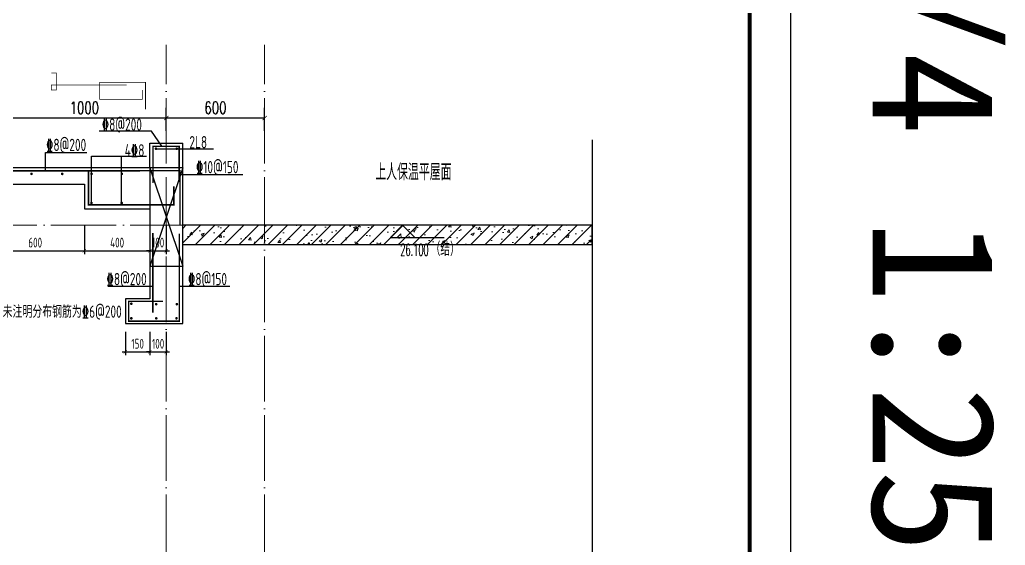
# Model space of a CAD drawing. Extents: x -1058961 to 23600, y -449123 to 2751847.
# Drawn here: x -118015 to -112000, y -17457 to -14249 of the extents above; entities that cross this region are included whole.
import ezdxf

# ---------------------------------------------------------------- set-up
doc = ezdxf.new("R2010")
doc.units = 0
doc.header["$LTSCALE"] = 1000
doc.linetypes.add('DOTE', pattern=[2.42, 2, -0.2, 0.02, -0.2])
doc.layers.get('0').update_dxf_attribs({"linetype": 'CONTINUOUS'})
doc.layers.get('DEFPOINTS').update_dxf_attribs({"linetype": 'CONTINUOUS'})
for name, color, linetype in [('DIM', 2, 'CONTINUOUS'), ('DIM_ELEV', 3, 'CONTINUOUS'), ('DIM_SYMB', 3, 'CONTINUOUS'), ('PUB_DIM', 3, 'CONTINUOUS'), ('PUB_TEXT', 2, 'CONTINUOUS'), ('REIN', 6, 'CONTINUOUS'), ('S-大样-砼线', 7, 'CONTINUOUS'), ('S-引出线', 40, 'CONTINUOUS'), ('TEXT', 2, 'CONTINUOUS'), ('WALL', 5, 'CONTINUOUS'), ('yichutu', 7, 'CONTINUOUS')]:
    doc.layers.add(name, color=color, linetype=linetype)
for name, color, linetype, lineweight in [('DOTE', 19, 'DOTE', 9), ('PUB_HATCH', 8, 'CONTINUOUS', 9), ('图框', 9, 'CONTINUOUS', 18)]:
    doc.layers.add(name, color=color, linetype=linetype, lineweight=lineweight)
doc.layers.add('配箍校核', color=34, linetype='CONTINUOUS', plot=False)
doc.styles.add('_TCH_DIM', font='SIMPLEX.shx', dxfattribs={"width": 0.7, "bigfont": 'GBCBIG.shx'})
doc.styles.add('_TCH_DIM_T3', font='SIMPLEX', dxfattribs={"width": 0.705882, "bigfont": 'GBCBIG'})
doc.styles.add('_TCH_LABEL', font='simhei.ttf')
doc.styles.add('TSSD_DIMENSION', font='Tssdeng.shx', dxfattribs={"width": 0.7, "bigfont": 'tssdchn.shx'})
doc.styles.add('TSSD_REIN', font='tssdeng.shx', dxfattribs={"width": 0.7, "height": 300, "bigfont": 'tssdchn.shx'})
doc.styles.add('w', font='tssdeng.shx', dxfattribs={"width": 0.8, "bigfont": 'tssdchn.shx'})
doc.dimstyles.new('_TCH_ARCH&&25', dxfattribs={"dimtxt": 74.375, "dimasz": 25, "dimexe": 62.5, "dimexo": 75, "dimgap": 25, "dimtad": 1, "dimdec": 0, "dimzin": 0, "dimdsep": 46, "dimtxsty": '_TCH_DIM_T3', "dimblk": 'ARCHTICK', "dimcen": 0.09, "dimclrt": 7, "dimazin": 0, "dimtfac": 1, "dimtdec": 0, "dimtix": 1, "dimtmove": 2, "dimatfit": 3, "dimldrblk": 'ARCHTICK', "dimfxl": 0, "dimtolj": 1, "dimtzin": 0, "dimarcsym": 0})
doc.dimstyles.new('TSSD_20_20', dxfattribs={"dimtxt": 60, "dimasz": 20, "dimexe": 20, "dimexo": 50, "dimgap": 20, "dimtad": 1, "dimdec": 0, "dimzin": 0, "dimdsep": 46, "dimtxsty": 'TSSD_DIMENSION', "dimblk": 'ARCHTICK', "dimblk1": 'ARCHTICK', "dimblk2": 'ARCHTICK', "dimcen": 0, "dimdle": 20, "dimclrt": 7, "dimadec": 0, "dimazin": 0, "dimtfac": 1, "dimtdec": 0, "dimtix": 1, "dimtmove": 2, "dimatfit": 3, "dimfxl": 0, "dimtolj": 1, "dimtzin": 0, "dimarcsym": 0})

# ---------------------------------------------------------------- blocks, each defined once
blk = doc.blocks.new('GFDDDDRG')
at = {"layer": '图框'}
blk.add_lwpolyline([(923310, -107437), (923310, -159999), (893610, -159999), (893610, -107437)], close=True, dxfattribs=at)
blk.add_lwpolyline([(923310, -107437), (923310, -159999), (893610, -159999), (893610, -107437)], close=True, dxfattribs=at)
at = {"layer": '图框', "const_width": 50}
blk.add_lwpolyline([(894110, -159499), (922810, -159499), (922810, -108687), (894110, -108687)], close=True, dxfattribs=at)
blk = doc.blocks.new('yct-1051-594-26275-14850-25-1002.0')
at = {"layer": 'yichutu', "color": 7}
blk.add_lwpolyline([(0, 0), (0, 14850), (26275, 14850), (26275, 0)], close=True, dxfattribs=at)
at = {"layer": 'yichutu', "color": 7, "style": '_TCH_LABEL'}
blk.add_text('A1+1/4 1:25', height=750, dxfattribs=at).set_placement((0, 15350))
blk = doc.blocks.new('_ArchTick')
at = {"color": 0, "linetype": 'ByBlock', "const_width": 0.15}
blk.add_lwpolyline([(-0.5, -0.5), (0.5, 0.5)], dxfattribs=at)
blk = doc.blocks.new('*D1576')
at = {"layer": 'DEFPOINTS', "color": 0}
for p in [(-117370.2, -16103.1), (-117220.2, -16103.1), (-117220.2, -16276.8)]:
    blk.add_point(p, dxfattribs=at)
at = {"layer": 'DIM', "color": 0, "lineweight": -2}
for p, q in [((-117370.2, -16153.1), (-117370.2, -16296.8)), ((-117220.2, -16153.1), (-117220.2, -16296.8)), ((-117390.2, -16276.8), (-117200.2, -16276.8))]:
    blk.add_line(p, q, dxfattribs=at)
at = {"layer": 'DIM', "color": 0, "lineweight": -2, "xscale": 20, "yscale": 20, "zscale": 20, "rotation": 180}
blk.add_blockref('_ArchTick', (-117370.2, -16276.8), dxfattribs=at)
at = {"layer": 'DIM', "color": 0, "lineweight": -2, "xscale": 20, "yscale": 20, "zscale": 20}
blk.add_blockref('_ArchTick', (-117220.2, -16276.8), dxfattribs=at)
at = {"layer": 'DIM', "color": 7, "insert": (-117295.2, -16226.8), "char_height": 60, "attachment_point": 5, "style": 'TSSD_DIMENSION'}
blk.add_mtext('\\A1;150', dxfattribs=at)
blk = doc.blocks.new('*D1577')
at = {"layer": 'DEFPOINTS', "color": 0}
for p in [(-117220.2, -16103.1), (-117120.2, -16103.1), (-117120.2, -16276.8)]:
    blk.add_point(p, dxfattribs=at)
at = {"layer": 'DIM', "color": 0, "lineweight": -2}
for p, q in [((-117220.2, -16153.1), (-117220.2, -16296.8)), ((-117120.2, -16153.1), (-117120.2, -16296.8)), ((-117220.2, -16276.8), (-117240.2, -16276.8)), ((-117220.2, -16276.8), (-117120.2, -16276.8)), ((-117120.2, -16276.8), (-117100.2, -16276.8))]:
    blk.add_line(p, q, dxfattribs=at)
at = {"layer": 'DIM', "color": 0, "lineweight": -2, "xscale": 20, "yscale": 20, "zscale": 20}
blk.add_blockref('_ArchTick', (-117220.2, -16276.8), dxfattribs=at)
at = {"layer": 'DIM', "color": 0, "lineweight": -2, "xscale": 20, "yscale": 20, "zscale": 20, "rotation": 180}
blk.add_blockref('_ArchTick', (-117120.2, -16276.8), dxfattribs=at)
at = {"layer": 'DIM', "color": 7, "insert": (-117170.2, -16226.8), "char_height": 60, "attachment_point": 5, "style": 'TSSD_DIMENSION'}
blk.add_mtext('\\A1;100', dxfattribs=at)
blk = doc.blocks.new('*D1579')
at = {"layer": 'DEFPOINTS', "color": 0}
for p in [(-117120.2, -14849), (-118120.2, -15003.1), (-117120.2, -15003.1)]:
    blk.add_point(p, dxfattribs=at)
at = {"layer": 'PUB_DIM', "color": 0, "lineweight": -2}
for p, q in [((-118120.2, -14928.1), (-118120.2, -14786.5)), ((-117120.2, -14928.1), (-117120.2, -14786.5)), ((-118120.2, -14849), (-117120.2, -14849))]:
    blk.add_line(p, q, dxfattribs=at)
at = {"layer": 'PUB_DIM', "color": 0, "lineweight": -2, "xscale": 25, "yscale": 25, "zscale": 25, "rotation": 180}
blk.add_blockref('_ArchTick', (-118120.2, -14849), dxfattribs=at)
at = {"layer": 'PUB_DIM', "color": 0, "lineweight": -2, "xscale": 25, "yscale": 25, "zscale": 25}
blk.add_blockref('_ArchTick', (-117120.2, -14849), dxfattribs=at)
at = {"layer": 'PUB_DIM', "color": 7, "insert": (-117620.2, -14786.8), "char_height": 74.38, "attachment_point": 5, "style": '_TCH_DIM_T3'}
blk.add_mtext('\\A1;1000', dxfattribs=at)
blk = doc.blocks.new('*D1580')
at = {"layer": 'DEFPOINTS', "color": 0}
for p in [(-116520.2, -14849), (-117120.2, -15003.1), (-116520.2, -15003.1)]:
    blk.add_point(p, dxfattribs=at)
at = {"layer": 'PUB_DIM', "color": 0, "lineweight": -2}
for p, q in [((-117120.2, -14928.1), (-117120.2, -14786.5)), ((-116520.2, -14928.1), (-116520.2, -14786.5)), ((-117120.2, -14849), (-116520.2, -14849))]:
    blk.add_line(p, q, dxfattribs=at)
at = {"layer": 'PUB_DIM', "color": 0, "lineweight": -2, "xscale": 25, "yscale": 25, "zscale": 25, "rotation": 180}
blk.add_blockref('_ArchTick', (-117120.2, -14849), dxfattribs=at)
at = {"layer": 'PUB_DIM', "color": 0, "lineweight": -2, "xscale": 25, "yscale": 25, "zscale": 25}
blk.add_blockref('_ArchTick', (-116520.2, -14849), dxfattribs=at)
at = {"layer": 'PUB_DIM', "color": 7, "insert": (-116820.2, -14786.8), "char_height": 74.38, "attachment_point": 5, "style": '_TCH_DIM_T3'}
blk.add_mtext('\\A1;600', dxfattribs=at)
blk = doc.blocks.new('*D1581')
at = {"layer": 'DEFPOINTS', "color": 0}
for p in [(-118220.2, -15453.1), (-117620.2, -15453.1), (-117620.2, -15659.6)]:
    blk.add_point(p, dxfattribs=at)
at = {"layer": 'DIM', "color": 0, "lineweight": -2}
for p, q in [((-118220.2, -15503.1), (-118220.2, -15679.6)), ((-117620.2, -15503.1), (-117620.2, -15679.6)), ((-118240.2, -15659.6), (-117600.2, -15659.6))]:
    blk.add_line(p, q, dxfattribs=at)
at = {"layer": 'DIM', "color": 0, "lineweight": -2, "xscale": 20, "yscale": 20, "zscale": 20, "rotation": 180}
blk.add_blockref('_ArchTick', (-118220.2, -15659.6), dxfattribs=at)
at = {"layer": 'DIM', "color": 0, "lineweight": -2, "xscale": 20, "yscale": 20, "zscale": 20}
blk.add_blockref('_ArchTick', (-117620.2, -15659.6), dxfattribs=at)
at = {"layer": 'DIM', "color": 7, "insert": (-117920.2, -15609.6), "char_height": 60, "attachment_point": 5, "style": 'TSSD_DIMENSION'}
blk.add_mtext('\\A1;600', dxfattribs=at)
blk = doc.blocks.new('*D1582')
at = {"layer": 'DEFPOINTS', "color": 0}
for p in [(-117620.2, -15453.1), (-117220.2, -15453.1), (-117220.2, -15659.6)]:
    blk.add_point(p, dxfattribs=at)
at = {"layer": 'DIM', "color": 0, "lineweight": -2}
for p, q in [((-117620.2, -15503.1), (-117620.2, -15679.6)), ((-117220.2, -15503.1), (-117220.2, -15679.6)), ((-117640.2, -15659.6), (-117200.2, -15659.6))]:
    blk.add_line(p, q, dxfattribs=at)
at = {"layer": 'DIM', "color": 0, "lineweight": -2, "xscale": 20, "yscale": 20, "zscale": 20, "rotation": 180}
blk.add_blockref('_ArchTick', (-117620.2, -15659.6), dxfattribs=at)
at = {"layer": 'DIM', "color": 0, "lineweight": -2, "xscale": 20, "yscale": 20, "zscale": 20}
blk.add_blockref('_ArchTick', (-117220.2, -15659.6), dxfattribs=at)
at = {"layer": 'DIM', "color": 7, "insert": (-117420.2, -15609.6), "char_height": 60, "attachment_point": 5, "style": 'TSSD_DIMENSION'}
blk.add_mtext('\\A1;400', dxfattribs=at)
blk = doc.blocks.new('*D1583')
at = {"layer": 'DEFPOINTS', "color": 0}
for p in [(-117220.2, -15453.1), (-117120.2, -15453.1), (-117120.2, -15659.6)]:
    blk.add_point(p, dxfattribs=at)
at = {"layer": 'DIM', "color": 0, "lineweight": -2}
for p, q in [((-117220.2, -15503.1), (-117220.2, -15679.6)), ((-117120.2, -15503.1), (-117120.2, -15679.6)), ((-117220.2, -15659.6), (-117240.2, -15659.6)), ((-117220.2, -15659.6), (-117120.2, -15659.6)), ((-117120.2, -15659.6), (-117100.2, -15659.6))]:
    blk.add_line(p, q, dxfattribs=at)
at = {"layer": 'DIM', "color": 0, "lineweight": -2, "xscale": 20, "yscale": 20, "zscale": 20}
blk.add_blockref('_ArchTick', (-117220.2, -15659.6), dxfattribs=at)
at = {"layer": 'DIM', "color": 0, "lineweight": -2, "xscale": 20, "yscale": 20, "zscale": 20, "rotation": 180}
blk.add_blockref('_ArchTick', (-117120.2, -15659.6), dxfattribs=at)
at = {"layer": 'DIM', "color": 7, "insert": (-117170.2, -15609.6), "char_height": 60, "attachment_point": 5, "style": 'TSSD_DIMENSION'}
blk.add_mtext('\\A1;100', dxfattribs=at)
blk = doc.blocks.new('20210809.02265209')
at = {"layer": 'REIN'}
for points in [[(87534.4, 68094.8, 4.5, 4.5, 0), (87564.7, 68094.8, 4.5, 4.5, 0), (87564.7, 67991.7, 4.5, 4.5, 0), (87535.5, 67991.7, 4.5, 4.5, 0), (87535.5, 68022.8, 4.5, 4.5, 0), (87995.5, 68022.8, 4.5, 4.5, 0)], [(87154.5, 67642.3, 9, 9, 0), (87215, 67642.3, 9, 9, 0), (87215, 67436, 9, 9, 0), (87156.8, 67436, 9, 9, 0), (87156.8, 67498.2, 9, 9, 0), (88076.7, 67498.2, 9, 9, 0)], [(88154.6, 67118.7, 9, 9, 0), (88154.6, 66633.6, 9, 9, 0)], [(88215.5, 66701.5, 9, 9, 0), (88006.4, 66701.5, 9, 9, 0), (88006.4, 66580.9, 9, 9, 0), (88316.6, 66580.9, 9, 9, 0), (88316.6, 67115.8, 9, 9, 0)]]:
    blk.add_lwpolyline(points, format="xyseb", dxfattribs=at)
for points, const_width in [([(88109.5, 67872.8), (88109.5, 68039), (87830.3, 68039), (87830.3, 67934.8), (88090.5, 67934.8), (88090.5, 67991.2)], 4.5), ([(88320.5, 67166.8), (88320.5, 67499.3), (87762.1, 67499.3), (87762.1, 67290.9), (88282.4, 67290.9), (88282.4, 67403.6)], 9)]:
    blk.add_lwpolyline(points, dxfattribs=dict(at, const_width=const_width))
at = {"layer": 'REIN', "const_width": 8}
for points in [[(87187, 67622.1, 1), (87195, 67622.1, 1)], [(87187, 67479.7, 1), (87195, 67479.7, 1)], [(87410, 67479.7, 1), (87418, 67479.7, 1)], [(87597.5, 67479.7, 1), (87605.5, 67479.7, 1)], [(87776.4, 67479.7, 1), (87784.4, 67479.7, 1)], [(87961.2, 67479.7, 1), (87969.2, 67479.7, 1)], [(87776, 67302.2, 1), (87784, 67302.2, 1)], [(87960, 67302.2, 1), (87968, 67302.2, 1)], [(88019.1, 66687.1, 1), (88027.1, 66687.1, 1)], [(88171, 66684.4, 1), (88179, 66684.4, 1)], [(88297.1, 66684.4, 1), (88305.1, 66684.4, 1)], [(88019.1, 66598.2, 1), (88027.1, 66598.2, 1)], [(88171, 66598.2, 1), (88179, 66598.2, 1)], [(88294.7, 66598.2, 1), (88302.7, 66598.2, 1)]]:
    blk.add_lwpolyline(points, format="xyb", close=True, dxfattribs=at)
at = {"layer": 'S-大样-砼线'}
for p, q in [((88136.6, 67516.8), (88336.6, 66916.8)), ((88336.6, 67516.8), (88136.6, 66916.8))]:
    blk.add_line(p, q, dxfattribs=at)
blk.add_lwpolyline([(88336.6, 67516.8), (88136.6, 67516.8), (88136.6, 66916.8), (88336.6, 66916.8)], close=True, dxfattribs=at)
at = {"layer": 'S-引出线'}
for p, q in [((87499.4, 67498.2), (87499.4, 67610)), ((87499.4, 67610), (87750.8, 67610)), ((87780, 67302.2), (87780, 67587)), ((87780, 67587), (88115.6, 67587)), ((87964, 67302.2), (87964, 67587)), ((87878.8, 66794.9), (88154.6, 66794.9)), ((88316.6, 66794.9), (88624.4, 66794.9))]:
    blk.add_line(p, q, dxfattribs=at)
blk.add_lwpolyline([(88320.5, 67476.2), (88703.1, 67476.2)], dxfattribs=at)
at = {"layer": 'TEXT', "style": 'TSSD_REIN', "width": 0.7}
for s, p in [('%%1328@200', (87502.6, 67619.1)), ('4%%1328', (87982.7, 67585.9)), ('%%13210@150', (88417.4, 67483.6)), ('%%1328@200', (87871.9, 66800.1)), ('%%1328@150', (88368.8, 66800.1)), ('未注明分布钢筋为%%1326@200', (87237.9, 66601.5))]:
    blk.add_text(s, height=75, rotation=0, dxfattribs=at).set_placement(p)
blk = doc.blocks.new('20210901.10180835')
at = {"layer": 'REIN', "const_width": 9}
blk.add_lwpolyline([(206279.2, -26244.2), (206279.2, -26020.2), (206439.1, -26020.2), (206439.1, -26238.3)], dxfattribs=at)
at = {"layer": 'REIN', "const_width": 8}
for points in [[(206292.7, -26035.3, 1), (206300.7, -26035.3, 1)], [(206420.2, -26035.3, 1), (206428.2, -26035.3, 1)]]:
    blk.add_lwpolyline(points, format="xyb", close=True, dxfattribs=at)
at = {"layer": 'S-引出线'}
for p, q in [((206269.7, -25928), (205949.6, -25928)), ((206333.9, -26020.2), (206269.7, -25928)), ((206296.7, -26035.3), (206648.4, -26035.3))]:
    blk.add_line(p, q, dxfattribs=at)
at = {"layer": 'TEXT', "color": 1, "style": 'w', "width": 0.7}
blk.add_text('%%1328@200', height=75, rotation=0, dxfattribs=at).set_placement((205966.5, -25925.8))
at = {"layer": 'TEXT', "style": 'w', "width": 0.7}
blk.add_text('2L8', height=75, rotation=0, dxfattribs=at).set_placement((206501.2, -26032.9))

msp = doc.modelspace()

# ---------------------------------------------------------------- hatches: boundary and pattern name
at = {"layer": 'PUB_HATCH'}
h = msp.add_hatch(dxfattribs=at)
h.set_pattern_fill('钢筋混凝土', color=256, scale=25, style=0)
h.set_pattern_definition([(45, (-668291.086, 135539.91), (-44.194174, 44.194174), []), (50, (-668291.09, 135539.91), (179.315046, -15.688034), [18.75, -206.25]), (355, (-668291.09, 135539.91), (-34.687833, 188.048033), [15, -165]), (100.4514, (-668276.14, 135538.6), (144.627345, 172.359886), [15.93505, -175.28553]), (46.1842, (-668291.09, 135589.9), (266.81026, -41.37975), [28.125, -309.375]), (96.6356, (-668268.85, 135586.46), (233.66568, 243.52947), [23.90257, -262.92825]), (351.1842, (-668291.1, 135589.9), (233.66549, 243.52965), [22.5, -247.5]), (21, (-668266.09, 135577.41), (149.226763, -100.654723), [18.75, -206.25]), (326, (-668266.09, 135577.41), (60.828833, 181.28751), [15, -165]), (71.4514, (-668253.65, 135569.02), (210.055657, 80.632624), [15.93505, -175.28553]), (37.5, (-668291.086, 135539.91), (3.039964, 83.2234635), [0, -163, 0, -167.5, 0, -165.625]), (7.5, (-668291.09, 135539.91), (65.767384, 98.602928), [0, -95.5, 0, -159.25, 0, -63.125]), (327.5, (-668346.836, 135539.91), (133.455609, -5.638718), [0, -62.5, 0, -195, 0, -258.75]), (317.5, (-668371.84, 135539.91), (145.796542, 25.026246), [0, -81.25, 0, -129.5, 0, -183.75])])
h.paths.add_polyline_path([(-114521.71, -15503.12), (-117020.23, -15503.12), (-117020.23, -15623.12), (-114521.71, -15623.12)])

# ---------------------------------------------------------------- linework, layer by layer
at = {"layer": 'DIM_ELEV', "color": 3}
for p, q in [((-115677.9, -15503.12), (-115752.9, -15578.12)), ((-115677.9, -15503.12), (-115602.9, -15578.12)), ((-115752.9, -15578.12), (-115424.9, -15578.12))]:
    msp.add_line(p, q, dxfattribs=at)
at = {"layer": 'DIM_SYMB'}
msp.add_lwpolyline([(-114521.71, -14983.12), (-114521.71, -24615), (-114469.21, -24634.11), (-114574.21, -24652.62), (-114521.71, -24671.25), (-114521.71, -34303.12)], dxfattribs=at)
at = {"layer": 'DOTE', "color": 1, "linetype": 'DOTE', "ltscale": 0.2}
for p, q in [((-117120.23, -34003.12), (-117120.23, -14403.12)), ((-116520.23, -34003.12), (-116520.23, -14403.12)), ((-114521.71, -15503.12), (-118290.43, -15503.12))]:
    msp.add_line(p, q, dxfattribs=at)
at = {"layer": 'WALL'}
for p, q in [((-117220.23, -15153.12), (-117220.23, -15003.12)), ((-117220.23, -15003.12), (-117020.23, -15003.12)), ((-117020.23, -15153.12), (-117020.23, -15003.12)), ((-117220.23, -15153.12), (-118120.23, -15153.12)), ((-117020.23, -15503.12), (-117020.23, -15153.12)), ((-118220.23, -15253.12), (-117620.23, -15253.12)), ((-117620.23, -15253.12), (-117620.23, -15403.12)), ((-117620.23, -15403.12), (-117220.23, -15403.12)), ((-117220.23, -15403.12), (-117220.23, -15953.12)), ((-114521.71, -15503.12), (-117020.23, -15503.12)), ((-114521.71, -15623.12), (-114521.71, -15503.12)), ((-114521.71, -15623.12), (-117020.23, -15623.12)), ((-117020.23, -16103.12), (-117020.23, -15623.12)), ((-117220.23, -15953.12), (-117370.23, -15953.12)), ((-117370.23, -15953.12), (-117370.23, -16103.12)), ((-117370.23, -16103.12), (-117020.23, -16103.12))]:
    msp.add_line(p, q, dxfattribs=at)

# ---------------------------------------------------------------- block references
at = {"xscale": 0.5, "yscale": 0.5, "zscale": 0.5}
msp.add_blockref('GFDDDDRG', (-574965.48, 41823.38), dxfattribs=at)
at = {"layer": 'REIN'}
msp.add_blockref('20210809.02265209', (-205356.8, -82669.91), dxfattribs=at)
at = {"layer": 'yichutu', "rotation": 270}
msp.add_blockref('yct-1051-594-26275-14850-25-1002.0', (-128160.59, -11895.1), dxfattribs=at)
at = {"layer": '配箍校核'}
msp.add_blockref('20210901.10180835', (-323480.48, 10998.74), dxfattribs=at)

# ---------------------------------------------------------------- texts
at = {"layer": 'DIM_ELEV', "color": 7, "style": '_TCH_DIM'}
for s, height, width, p in [('26.100', 74.375, 0.494118, (-115692.46, -15690.65)), ('（结）', 84.397, 0.7, (-115506.96, -15690.65))]:
    msp.add_text(s, height=height, dxfattribs=dict(at, width=width)).set_placement(p)
at = {"layer": 'PUB_TEXT', "style": 'TSSD_REIN', "width": 0.7}
msp.add_text('上人保温平屋面', height=100, dxfattribs=at).set_placement((-115844.95, -15228.78))

# ---------------------------------------------------------------- dimensions: what is measured, and where the dimension line sits
at = {"layer": 'DIM'}
for p1, p2, distance, picture, middle in [((-118220.23, -15453.12), (-117620.23, -15453.12), -206.45, '*D1581', (-117920.23, -15609.57)), ((-117620.23, -15453.12), (-117220.23, -15453.12), -206.45, '*D1582', (-117420.23, -15609.57)), ((-117220.23, -15453.12), (-117120.23, -15453.12), -206.45, '*D1583', (-117170.23, -15609.57)), ((-117370.23, -16103.12), (-117220.23, -16103.12), -173.71, '*D1576', (-117295.23, -16226.83)), ((-117220.23, -16103.12), (-117120.23, -16103.12), -173.71, '*D1577', (-117170.23, -16226.83))]:
    dim = msp.add_aligned_dim(p1=p1, p2=p2, distance=distance, dimstyle='TSSD_20_20', dxfattribs=at)
    dim.commit()
    dim.dimension.update_dxf_attribs({"geometry": picture, "text_midpoint": middle})
at = {"layer": 'PUB_DIM'}
for p1, p2, picture, middle in [((-118120.23, -15003.12), (-117120.23, -15003.12), '*D1579', (-117620.23, -14786.77)), ((-117120.23, -15003.12), (-116520.23, -15003.12), '*D1580', (-116820.23, -14786.77))]:
    dim = msp.add_aligned_dim(p1=p1, p2=p2, distance=154.16, dimstyle='_TCH_ARCH&&25', dxfattribs=at)
    dim.commit()
    dim.dimension.update_dxf_attribs({"geometry": picture, "text_midpoint": middle})

doc.saveas('drawing.dxf')
